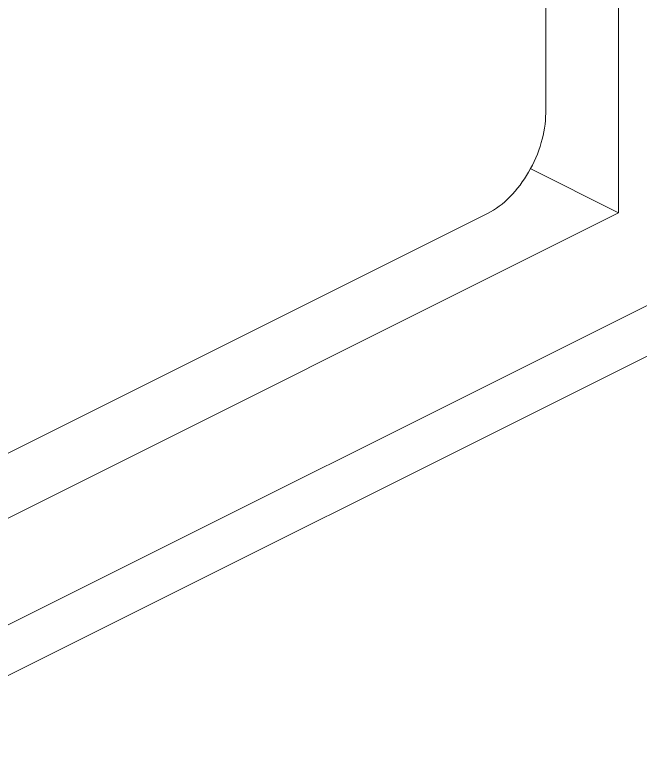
# Model space of a CAD drawing. Header units: millimetres. Extents: x 1177 to 4147, y 93 to 2194.
# Drawn here: x 2706.34 to 2716.98, y 648.01 to 660.59 of the extents above; entities that cross this region are included whole.
import ezdxf

# ---------------------------------------------------------------- set-up
doc = ezdxf.new("R2010")
doc.units = ezdxf.units.MM
doc.header["$LTSCALE"] = 0.1
doc.layers.get('0').update_dxf_attribs({"lineweight": 13})

# ---------------------------------------------------------------- blocks, each defined once
blk = doc.blocks.new('02')
for p, q in [((4650, 530.154), (4650, 1022.056)), ((4648.233, 532.575), (4648.233, 1019.282)), ((4664.143, 534.627), (4632.12, 518.616)), ((4663.363, 533.004), (4631.34, 516.993)), ((4650, 530.154), (4647.854, 531.227)), ((4632.12, 521.214), (4650, 530.154)), ((4646.818, 530.136), (4632.76, 523.107))]:
    blk.add_line(p, q)
blk.add_open_spline([(4646.818, 530.136), (4647.019, 530.237), (4647.404, 530.537), (4647.847, 531.134), (4648.149, 531.832), (4648.233, 532.334), (4648.233, 532.575)], degree=3, knots=[0, 0, 0, 0, 0.229676, 0.488215, 0.753207, 1, 1, 1, 1])

msp = doc.modelspace()

# ---------------------------------------------------------------- block references
at = {"xscale": 0.7, "yscale": 0.7, "zscale": 0.7}
msp.add_blockref('02', (-538.391, 286.112), dxfattribs=at)

doc.saveas('drawing.dxf')
